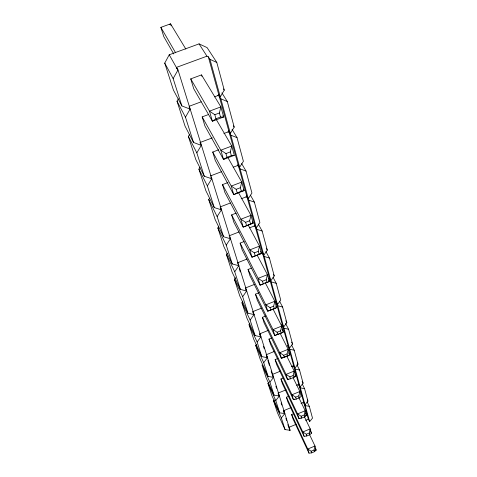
<?xml version="1.0" encoding="UTF-8"?>
<svg xmlns="http://www.w3.org/2000/svg" width="477" height="477" viewBox="0 0 477 477"><rect width="100%" height="100%" fill="white"/><g stroke="black" fill="none" stroke-linecap="round" stroke-linejoin="round"><path stroke-width="0.72" d="M293.546 413.75L291.656 414.537L292.914 418.717L308.977 453.15L311.642 452.87L314.516 451.659L314.051 450.014L314.981 446.001L309.305 434.112M282.956 378.124L280.953 378.947L282.36 383.609L298.9 418.532L301.679 418.09L304.725 416.82L304.207 414.972L305.197 410.739L298.691 397.353M289.044 396.16L286.45 397.228L287.78 401.646L304.082 436.33L306.8 435.978L309.758 434.738L309.269 432.991L310.229 428.877L304.463 416.904M271.568 338.038L268.974 339.087L270.548 344.328L287.571 379.603L293.719 377.629L293.134 375.542L294.19 371.058L286.623 355.818M277.888 358.477L275.14 359.598L276.624 364.535L293.409 399.654L296.247 399.118L299.389 397.818L298.84 395.856L299.86 391.504L293.057 377.641M258.922 292.777L255.469 294.154L257.246 300.087L274.746 335.516L281.245 333.22L280.577 330.841L281.704 326.077L273.065 309.114M265.772 315.971L262.428 317.318L264.103 322.887L281.364 358.263L287.685 356.14L287.059 353.916L288.15 349.295L280.136 333.351M251.343 268.169L248.046 269.475L249.948 275.795L267.669 311.201L274.364 308.72L273.649 306.174L274.818 301.255L265.045 282.366M236.234 213.106L231.637 214.888L249.829 249.888L259.512 246.084L261.551 253.424L259.071 254.283L258.248 251.343L259.512 246.084L248.231 225.096M244.218 241.505L240.122 243.109L258.117 278.359L262.493 281.227L263.274 283.952L260.096 285.163L258.117 278.359L267.442 274.657L269.332 281.484L266.989 282.473L266.226 279.743L267.442 274.657L257.192 255.201M227.988 182.518L222.532 184.611L224.87 192.386L243.204 227.106L250.544 223.922L249.656 220.756L250.974 215.306L238.494 192.619M218.693 149.778L212.742 152.038L215.258 160.409L233.748 194.622L241.338 191.14L240.372 187.717L241.75 182.065L227.696 157.201M208.366 114.575L202.176 116.895L220.821 150.189L231.756 146.04L234.332 155.323L231.363 155.627L230.319 151.913L231.756 146.04L216.2 119.381M222.932 115.72L223.695 116.984L220.517 117.032L219.384 112.989L220.887 106.878L201.503 74.901L190.746 78.878L193.692 88.668L212.396 121.23L223.695 116.984L220.887 106.878L209.463 111.153L190.746 78.878M189.017 106.997L190.198 109.161L181.874 105.93L173.431 90.087L164.738 63.113L169.228 54.783L199.058 43.878L207.084 47.599L216.796 62.451L224.25 90.147L220.291 96.885L218.663 94.249L208.324 56.805L206.952 56.185L199.058 43.878M181.874 105.93L173.145 78.55L178.01 69.97L290.046 430.272L285.043 429.598L277.387 412.635L273.613 400.924L274.442 399.857M212.259 137.895L199.964 142.54L201.276 145.384L193.513 142.45L185.052 126.155L177.015 101.202L178.362 98.799M193.513 142.45L185.464 117.193L190.025 109.227M210.965 177.086L211.848 178.792L204.287 176.24L195.832 159.586L188.373 136.446L189.441 134.609M214.411 96.879L217.882 95.585L218.663 94.249M204.287 176.24L196.834 152.861L201.276 145.384M220.63 208.127L221.507 209.856L214.274 207.59L205.849 190.675L198.915 169.15L200.048 167.26M223.874 133.512L227.97 131.962L228.727 130.71L219.187 96.139L217.882 95.585M228.727 130.71L230.343 133.423L234.189 127.103L227.314 101.541L221.906 92.89M214.274 207.59L207.358 185.893L211.687 178.851L211.025 177.575M229.628 237.027L230.498 238.768L223.576 236.753L215.187 219.653L208.717 199.577L209.457 198.39M233.17 167.242L237.313 165.656L238.053 164.476L229.21 132.457L227.97 131.962M238.053 164.476L239.651 167.248L243.395 161.298L237.027 137.632L232.049 129.368M223.576 236.753L217.136 216.558L221.352 209.916L220.475 208.193M237.737 263.405L238.888 265.749L232.245 263.954L223.916 246.722L217.87 227.964L218.663 226.724M241.213 198.796L245.989 196.947L246.71 195.838L238.5 166.097L237.313 165.656M246.71 195.838L248.29 198.653L251.934 193.042L246.025 171.07L241.648 163.563M232.245 263.954L226.235 245.112L230.349 238.828M254.241 284.489L245.309 288.042L246.591 291.03L240.348 289.378L232.084 272.075L226.42 254.503L227.195 253.329M249.34 227.94L254.074 226.092L254.778 225.037L247.128 197.347L245.989 196.947M254.778 225.037L256.334 227.887L259.882 222.58L254.378 202.123L250.413 195.135M240.348 289.378L234.732 271.759L238.744 265.802L238.166 264.634M252.959 312.274L254.086 314.623L247.939 313.204L239.752 295.871L234.44 279.373L235.572 277.697M231.637 214.888L233.813 222.133L251.957 257.204L261.617 253.293L262.302 252.297L255.165 226.444L254.074 226.092M262.302 252.297L263.841 255.171L267.299 250.139L262.159 231.047L258.242 223.975M247.939 313.204L242.68 296.688L246.591 291.03L245.947 289.706M268.503 330.299L259.595 333.894L260.859 336.881L255.07 335.569L246.967 318.237L241.964 302.722L242.787 301.542M261.617 253.293L262.666 253.609L269.344 277.799L268.676 278.747L269.684 279.033L271.204 281.919L277.447 304.606L280.732 300.057L276.225 283.314L273.106 277.459M269.344 277.799L270.864 280.685L274.233 275.909L269.427 258.051L265.91 251.57M255.07 335.569L250.127 320.061L253.949 314.677L252.995 312.685M266.387 355.383L267.49 357.726L261.778 356.605L253.758 339.308L249.042 324.688L249.847 323.561M269.684 279.033L275.945 301.714L275.295 302.615L276.266 302.871L277.763 305.763L283.624 327.067L286.832 322.738L282.599 307.009L279.522 301.136M261.778 356.605L257.127 342.015L260.859 336.881L259.601 334.222M272.522 375.089L273.613 377.42L268.098 376.431L260.162 359.193L255.714 345.396L256.501 344.316M276.266 302.871L282.151 324.181L281.513 325.04L282.45 325.266L283.928 328.158L289.444 348.21L292.574 344.078L288.591 329.273L285.556 323.4M268.098 376.431L263.709 362.675L267.358 357.774L266.738 356.45M282.45 325.266L287.989 345.324L287.369 346.147L288.269 346.35L289.724 349.236L294.929 368.143L297.982 364.189L294.231 350.231L291.572 345.02M290.934 407.656L283.541 410.727L284.864 413.607L279.701 412.843L271.956 395.773L267.973 383.425L268.819 382.31M278.324 393.698L279.397 396.017L274.06 395.147L269.922 382.16L273.488 377.474L272.564 375.488M291.513 366.616L292.89 366.05L293.492 365.263L288.269 346.35M279.701 412.843L275.784 400.561L279.278 396.071L278.204 393.746M296.766 385.404L298.691 384.098L293.76 366.235L292.89 366.05M298.691 384.098L300.111 386.966L303.092 383.174L299.55 369.997L296.927 364.798M285.043 429.598L281.335 417.965L284.751 413.654L283.547 411.043M301.017 403.476L303.032 402.642L303.616 401.92L298.948 385.017L298.101 384.856M303.616 401.92L305.006 404.764L307.927 401.133L304.57 388.666L302.317 384.14M303.032 402.642L303.855 402.785L308.273 418.8L307.707 419.492L305.674 420.344M308.273 418.8L309.645 421.632L312.501 418.144L309.323 406.332L307.099 401.825M314.516 451.659L316.126 450.139L314.981 446.001L307.778 449.036L308.977 453.15M169.621 24.715L170.545 23.85L185.833 49.059M309.758 434.738L311.439 433.247L310.229 428.877L302.812 431.977L304.082 436.33M304.725 416.82L306.484 415.372L305.197 410.739L297.559 413.917L298.9 418.532L300.164 418.001M299.389 397.818L301.225 396.417L299.86 391.504L291.984 394.753L293.409 399.654L294.708 399.112M293.719 377.629L295.639 376.287L294.19 371.058L286.057 374.391L287.571 379.603L288.919 379.048M215.974 118.743L212.396 121.23L209.463 111.153L214.817 114.701L215.974 118.743L220.517 117.032M287.685 356.14L289.694 354.864L288.15 349.295L279.749 352.718L281.364 358.263L285.848 356.438M231.363 155.627L227.004 157.285L223.516 159.443L204.895 125.94L202.176 116.895M281.245 333.22L283.356 332.028L281.704 326.077L273.023 329.589L274.746 335.516L280.709 333.101M274.364 308.72L276.588 307.617L274.818 301.255L265.826 304.857L267.669 311.201L276.588 307.617L275.915 306.317M291.656 414.537L307.778 449.036L311.171 451.224L314.051 450.014M314.826 450.682L316.126 450.139L315.488 448.791M286.45 397.228L302.812 431.977L306.306 434.237L309.269 432.991M280.953 378.947L297.559 413.917L301.154 416.242L304.207 414.972M305.22 415.896L306.484 415.372L305.513 413.368M296.193 424.297L288.74 427.404L290.046 430.272M275.14 359.598L291.984 394.753L295.686 397.156L298.84 395.856M268.974 339.087L286.057 374.391L289.879 376.878L293.134 375.542M294.291 376.842L295.639 376.287L294.983 374.964M278.055 393.12L286.075 389.81M272.939 374.224L280.506 371.124M266.112 354.799L274.341 351.448M262.428 317.318L279.749 352.718L283.702 355.287L287.059 353.916M287.13 355.914L289.694 354.864L288.698 352.873M255.469 294.154L273.023 329.589L277.101 332.248L280.577 330.841M282.032 332.564L283.356 332.028L282.032 329.416M252.542 311.737L261.587 308.112M248.046 269.475L265.826 304.857L270.054 307.617L273.649 306.174M262.493 281.227L266.226 279.743M260.514 251.486L261.551 253.424L251.957 257.204L249.829 249.888L254.372 252.87L258.248 251.343M237.451 262.821L247.116 259.011M222.532 184.611L240.909 219.223L245.631 222.33L249.656 220.756M229.049 235.865L239.192 231.9M220.046 206.976L230.29 203.023M212.742 152.038L231.267 186.09L236.181 189.333L240.372 187.717M210.381 175.953L221.429 171.732M234.332 155.323L223.516 159.443L220.821 150.189L225.943 153.576L230.319 151.913M214.817 114.701L219.384 112.989M189.417 106.198L201.216 101.798M176.979 68.783L176.538 67.358L206.952 56.185M173.753 53.967L163.784 36.61L160.874 27.35L170.545 23.85L171.154 25.836M250.544 223.922L253.168 223.218L250.974 215.306L240.909 219.223L243.204 227.106L253.168 223.218L252.458 221.918M241.338 191.14L244.123 190.621L241.75 182.065L231.267 186.09L233.748 194.622L244.123 190.621L243.407 189.339M303.855 402.785L305.244 405.629L309.323 406.332M298.948 385.017L300.361 387.879L304.57 388.666M293.76 366.235L295.197 369.109L299.55 369.997M289.724 349.236L294.231 350.231M283.928 328.158L288.591 329.273M277.763 305.763L282.599 307.009M271.204 281.919L276.225 283.314M262.666 253.609L264.204 256.483L269.427 258.051M255.165 226.444L256.721 229.3L262.159 231.047M247.128 197.347L248.708 200.167L254.378 202.123M238.5 166.097L240.098 168.876L246.025 171.07M229.21 132.457L230.826 135.176L237.027 137.632M219.187 96.139L220.809 98.781L227.314 101.541M208.324 56.805L209.958 59.345L216.796 62.451M223.474 88.925L224.25 90.147M233.426 125.839L234.189 127.103M160.874 27.35L175.625 52.792M176.538 67.358L178.01 69.97M169.228 54.783L177.832 70.036M266.238 248.201L267.299 250.139M164.738 63.113L173.145 78.55M273.536 274.609L274.233 275.909M177.015 101.202L185.464 117.193M268.652 280.184L269.332 281.484L260.096 285.163L242.155 249.87L240.122 243.109M275.945 301.714L277.447 304.606M285.818 320.777L286.832 322.738M188.373 136.446L196.834 152.861M291.572 342.116L292.574 344.078M282.151 324.181L283.624 327.067M297.326 362.884L297.982 364.189M287.989 345.324L289.444 348.21M198.915 169.15L207.358 185.893M302.12 381.23L303.092 383.174M293.492 365.263L294.929 368.143M208.717 199.577L217.136 216.558M307.289 399.845L307.927 401.133M217.87 227.964L226.235 245.112M226.42 254.503L234.732 271.759M310.163 430.594L311.439 433.247M234.44 279.373L242.68 296.688M241.964 302.722L250.127 320.061M249.042 324.688L257.127 342.015M255.714 345.396L263.709 362.675M269.922 382.16L262.016 364.941L266.22 377.987L274.06 395.147M289.408 429.169L289.933 430.314M267.973 383.425L275.784 400.561M273.613 400.924L281.335 417.965M239.198 268.426L240.289 271.932M263.507 346.439L264.157 348.526M267.865 360.427L269.404 365.358M271.157 370.987L272.254 374.505M275.903 386.227L276.547 388.296M278.27 393.823L278.932 395.934M281.126 402.982L281.782 405.092M283.541 410.727L284.191 412.808M285.92 418.371L286.57 420.458M287.869 424.625L288.519 426.712M201.503 74.901L201.908 76.308M225.943 153.576L227.004 157.285M236.181 189.333L237.158 192.75M245.631 222.33L246.537 225.484M254.372 252.87L255.213 255.803M270.054 307.617L270.781 310.157M277.101 332.248L277.781 334.621M283.702 355.287L284.334 357.506M289.879 376.878L290.481 378.965M295.686 397.156L296.247 399.118M301.154 416.242L301.679 418.09M306.306 434.237L306.8 435.978M311.171 451.224L311.642 452.87M209.958 59.345L220.291 96.885M220.809 98.781L230.343 133.423M230.826 135.176L239.651 167.248M240.098 168.876L248.29 198.653M248.708 200.167L256.334 227.887M256.721 229.3L263.841 255.171M264.204 256.483L270.864 280.685M295.197 369.109L300.111 386.966M300.361 387.879L305.006 404.764M305.244 405.629L309.645 421.632"/></g></svg>
